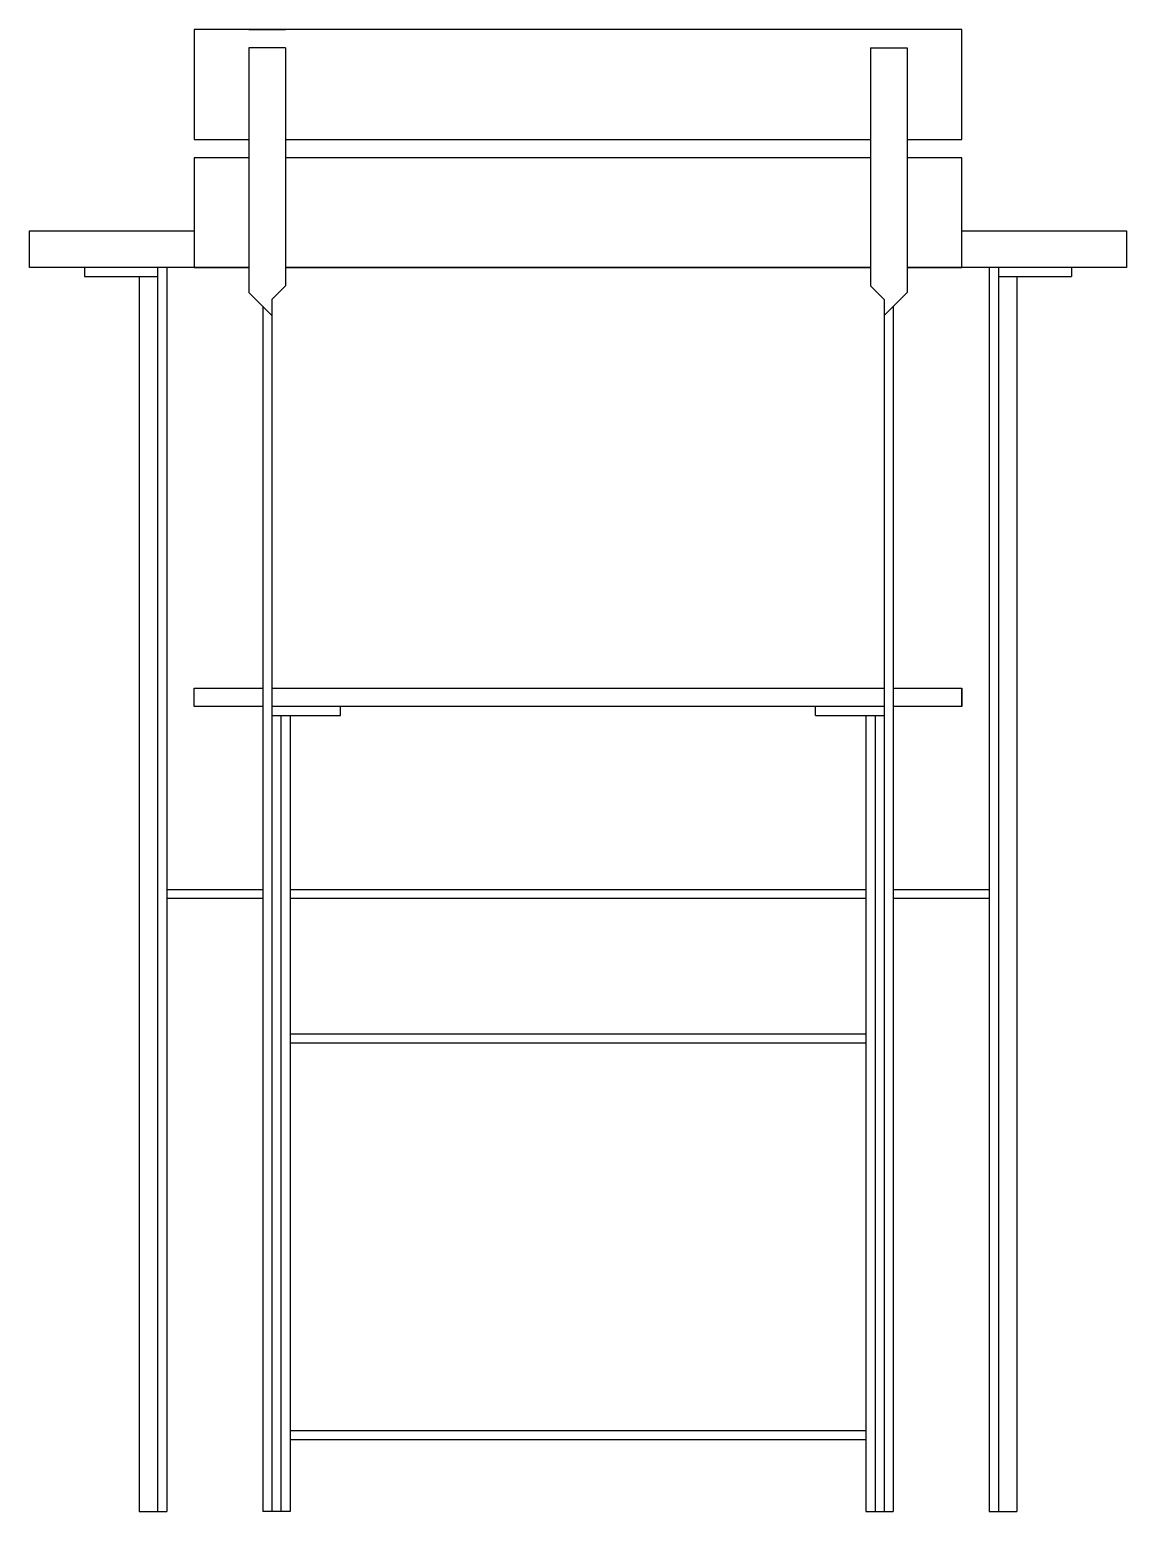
# Model space of a CAD drawing. Extents: x -6 to 54, y 0 to 81.
import ezdxf

# ---------------------------------------------------------------- set-up
doc = ezdxf.new("R2010")
doc.units = 0
doc.header["$MEASUREMENT"] = 0
doc.layers.get('0').update_dxf_attribs({"linetype": 'CONTINUOUS'})

msp = doc.modelspace()

# ---------------------------------------------------------------- linework, layer by layer
at = {"color": 0, "linetype": 'ByBlock'}
for p, q in [((3, 81), (3, 75)), ((45, 81), (3, 81)), ((6, 81), (8, 81)), ((6, 81), (8, 81)), ((42, 81), (40, 81)), ((45, 75), (45, 81)), ((6, 80), (6, 66.625)), ((8, 80), (6, 80)), ((8, 80), (8, 67)), ((40, 80), (42, 80)), ((40, 80), (40, 67)), ((42, 80), (42, 66.625)), ((3, 75), (6, 75)), ((8, 75), (40, 75)), ((42, 75), (45, 75)), ((6, 74), (3, 74)), ((3, 74), (3, 68)), ((40, 74), (8, 74)), ((45, 74), (42, 74)), ((45, 68), (45, 74)), ((-6, 68), (-6, 70)), ((-6, 70), (3, 70)), ((45, 70), (54, 70)), ((54, 70), (54, 68)), ((6, 68), (-6, 68)), ((-3, 68), (-3, 67.5)), ((-3, 67.5), (1, 67.5)), ((0, 67.5), (0, 0)), ((1, 68), (1, 0)), ((1, 68), (1, 67.5)), ((1.5, 68), (1.5, 0)), ((3, 68), (6, 68)), ((8, 68), (40, 68)), ((40, 68), (8, 68)), ((54, 68), (42, 68)), ((42, 68), (45, 68)), ((46.5, 68), (46.5, 0)), ((47, 68), (47, 0)), ((47, 68), (47, 67.5)), ((47, 67.5), (51, 67.5)), ((48, 67.5), (48, 0)), ((51, 68), (51, 67.5)), ((6, 66.625), (7.25, 65.375)), ((8, 67), (7.25, 66.25)), ((40, 67), (40.75, 66.25)), ((42, 66.625), (40.75, 65.375)), ((6.75, 65.875), (6.75, 0)), ((7.25, 66.25), (7.25, 0)), ((40.75, 66.25), (40.75, 0)), ((41.25, 65.875), (41.25, 0)), ((3, 44), (3, 45)), ((3, 45), (6.75, 45)), ((7.25, 45), (40.75, 45)), ((41.25, 45), (45, 45)), ((45, 44), (45, 45)), ((45, 45), (45, 44)), ((6.75, 44), (3, 44)), ((40.75, 44), (7.25, 44)), ((11, 43.5), (11, 44)), ((37, 43.5), (37, 44)), ((45, 44), (41.25, 44)), ((7.25, 43.5), (11, 43.5)), ((7.75, 43.5), (7.75, 0)), ((8.25, 43.5), (8.25, 0)), ((37, 43.5), (40.75, 43.5)), ((39.75, 43.5), (39.75, 0)), ((40.25, 43.5), (40.25, 0)), ((1.5, 34), (6.75, 34)), ((6.75, 33.5), (1.5, 33.5)), ((8.25, 34), (39.75, 34)), ((39.75, 33.5), (8.25, 33.5)), ((41.25, 34), (46.5, 34)), ((46.5, 33.5), (41.25, 33.5)), ((39.75, 26.091), (8.25, 26.091)), ((39.75, 25.591), (8.25, 25.591)), ((39.75, 4.409), (8.25, 4.409)), ((39.75, 3.909), (8.25, 3.909)), ((0, 0), (1.5, 0)), ((8.25, 0), (6.75, 0)), ((39.75, 0), (40.25, 0)), ((40.25, 0), (41.25, 0)), ((46.5, 0), (48, 0))]:
    msp.add_line(p, q, dxfattribs=at)

doc.saveas('drawing.dxf')
